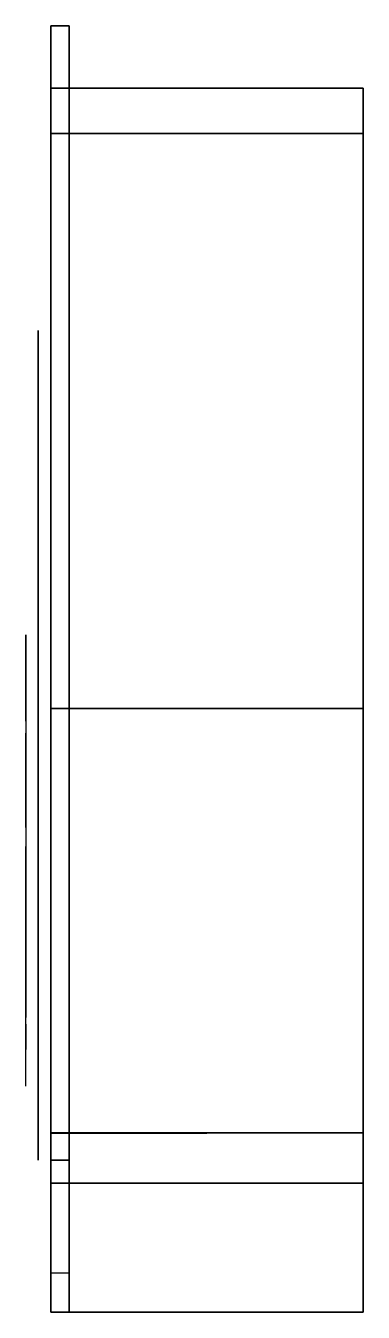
# Model space of a CAD drawing. Extents: x -3 to 34, y -140 to 0.
import ezdxf

# ---------------------------------------------------------------- set-up
doc = ezdxf.new("R2010")
doc.units = 0
doc.header["$MEASUREMENT"] = 0
for name, color, linetype in [('ACESSORIOS', 1, 'Continuous'), ('CINZA', 9, 'Continuous'), ('PRETO', 28, 'Continuous')]:
    doc.layers.add(name, color=color, linetype=linetype)

msp = doc.modelspace()

# ---------------------------------------------------------------- linework, layer by layer
for p, q in [((0, 0, 67.64), (0, -6.78, 12.18)), ((0, -6.78, 12.18), (34, -6.78, 12.18)), ((2, -6.78, 14.18), (34, -6.78, 14.18)), ((34, -6.78, 14.18), (34, -6.78, 12.18)), ((0, -11.71, 124.26), (34, -11.71, 124.26)), ((2, -11.71, 122.26), (34, -11.71, 122.26)), ((0, -74.16), (34, -74.16)), ((0, -120.21, 124.26), (34, -120.21, 124.26)), ((0, -125.7, 19.27), (34, -125.7, 19.27)), ((0, -125.7, 19.27), (0, -125.7, 46.69)), ((2, -125.7, 46.69), (2, -125.7, 21.27)), ((2, -125.7, 21.27), (34, -125.7, 21.27)), ((34, -125.7, 21.27), (34, -125.7, 19.27)), ((0, -139.71, 122.76), (34, -139.71, 122.76))]:
    msp.add_line(p, q)
at = {"extrusion": (-1, 0, 0)}
for p, q in [((2, 0, 67.64), (2, -6.78, 14.18)), ((0, -6.78, 12.18), (0, -74.16)), ((2, -6.78, 14.18), (2, -74.16, 2)), ((34, -6.78, 12.18), (34, -74.16)), ((34, -6.78, 14.18), (34, -74.16, 2)), ((0, -120.21, 124.26), (0, -11.71, 124.26)), ((0, -11.71, 102.75), (0, -11.71, 124.26)), ((0, -11.71, 124.26), (0, -11.71, 122.26)), ((2, -11.71, 102.75), (2, -11.71, 122.26)), ((34, -120.21, 124.26), (34, -11.71, 124.26)), ((34, -11.71, 124.26), (34, -11.71, 122.26)), ((34, -120.21, 122.26), (34, -11.71, 122.26)), ((0, -74.16), (0, -125.7, 19.27)), ((2, -74.16, 2), (2, -125.7, 21.27)), ((34, -74.16), (34, -125.7, 19.27)), ((34, -74.16, 2), (34, -125.7, 21.27)), ((2, -120.21, 120.76), (2, -139.71, 120.76)), ((34, -120.21, 124.26), (34, -120.21, 122.76)), ((34, -120.21, 122.76), (34, -139.71, 122.76)), ((34, -120.21, 120.76), (34, -139.71, 120.76)), ((0, -135.44, 87.17), (0, -123.21, 80.11)), ((0, -123.21, 80.11), (0, -123.21, 54.01)), ((0, -123.21, 54.01), (0, -125.7, 46.69)), ((2, -135.44, 87.17), (2, -123.21, 80.11)), ((2, -123.21, 80.11), (2, -123.21, 54.01)), ((2, -123.21, 54.01), (2, -125.7, 46.69)), ((0, -139.71, 103.11), (0, -135.44, 87.17)), ((2, -139.71, 103.11), (2, -135.44, 87.17)), ((0, -139.71, 103.11), (0, -139.71, 122.76)), ((2, -139.71, 103.11), (2, -139.71, 120.76))]:
    msp.add_line(p, q, dxfattribs=at)
at = {"extrusion": (0, -1, 0)}
for p, q in [((34, -120.21, 120.76), (2, -120.21, 120.76)), ((34, -120.21, 122.76), (34, -120.21, 120.76)), ((34, -139.71, 120.76), (2, -139.71, 120.76)), ((34, -139.71, 122.76), (34, -139.71, 120.76))]:
    msp.add_line(p, q, dxfattribs=at)
at = {"layer": 'ACESSORIOS'}
for points in [[(0, 0, 67.64), (0, -6.78, 12.18), (0, -74.16), (0, -123.21, 54.01)], [(0, -11.71, 102.75), (0, 0, 67.64), (0, -123.21, 54.01), (0, -123.21, 80.11)], [(0, -11.71, 102.75), (0, 0, 67.64), (2, 0, 67.64), (2, -11.71, 102.75)], [(2, 0, 67.64), (0, 0, 67.64), (0, -6.78, 12.18), (2, -6.78, 14.18)], [(2, -11.71, 102.75), (2, 0, 67.64), (2, -123.21, 54.01), (2, -123.21, 80.11)], [(2, 0, 67.64), (2, -6.78, 14.18), (2, -74.16, 2), (2, -123.21, 54.01)], [(0, -74.16), (0, -6.78, 12.18), (34, -6.78, 12.18), (34, -74.16)], [(0, -6.78, 12.18), (34, -6.78, 12.18), (34, -6.78, 14.18), (2, -6.78, 14.18)], [(2, -74.16, 2), (34, -74.16, 2), (34, -6.78, 14.18), (2, -6.78, 14.18)], [(34, -74.16), (34, -74.16, 2), (34, -6.78, 14.18), (34, -6.78, 12.18)], [(0, -11.71, 124.26), (0, -11.71, 102.75), (0, -123.21, 80.11), (0, -120.21, 124.26)], [(0, -11.71, 124.26), (2, -11.71, 122.26), (34, -11.71, 122.26), (34, -11.71, 124.26)], [(0, -11.71, 124.26), (0, -11.71, 102.75), (2, -11.71, 102.75), (2, -11.71, 122.26)], [(0, -120.21, 124.26), (34, -120.21, 124.26), (34, -11.71, 124.26), (0, -11.71, 124.26)], [(2, -11.71, 102.75), (2, -11.71, 122.26), (2, -120.21, 120.76), (2, -123.21, 80.11)], [(34, -120.21, 124.26), (34, -120.21, 122.26), (34, -11.71, 122.26), (34, -11.71, 124.26)], [(0, -125.7, 19.27), (0, -74.16), (34, -74.16), (34, -125.7, 19.27)], [(0, -74.16), (0, -125.7, 19.27), (0, -125.7, 46.69), (0, -123.21, 54.01)], [(2, -125.7, 21.27), (2, -74.16, 2), (34, -74.16, 2), (34, -125.7, 21.27)], [(2, -74.16, 2), (2, -125.7, 21.27), (2, -125.7, 46.69), (2, -123.21, 54.01)], [(34, -125.7, 19.27), (34, -125.7, 21.27), (34, -74.16, 2), (34, -74.16)], [(0, -139.71, 122.76), (0, -120.31, 122.76), (34, -120.21, 122.76), (34, -139.71, 122.76)], [(0, -120.21, 124.26), (0, -120.31, 122.76), (34, -120.21, 122.76), (34, -120.21, 124.26)], [(0, -121.71, 102.18), (0, -139.71, 103.11), (0, -139.71, 122.76), (0, -120.31, 122.76)], [(2, -139.71, 120.76), (2, -120.21, 120.76), (34, -120.21, 120.76), (34, -139.71, 120.76)], [(2, -139.71, 103.11), (2, -139.71, 120.76), (2, -120.21, 120.76), (2, -121.71, 100.43)], [(34, -139.71, 122.76), (34, -139.71, 120.76), (34, -120.21, 120.76), (34, -120.21, 122.76)], [(0, -123.21, 80.11), (0, -135.44, 87.17), (0, -139.71, 103.11), (0, -121.71, 102.18)], [(2, -123.21, 80.11), (2, -135.44, 87.17), (2, -139.71, 103.11), (2, -121.71, 100.43)], [(0, -125.7, 46.69), (2, -125.7, 46.69), (2, -123.21, 54.01), (0, -123.21, 54.01)], [(0, -123.21, 54.01), (0, -123.21, 80.11), (2, -123.21, 80.11), (2, -123.21, 54.01)], [(0, -135.44, 87.17), (2, -135.44, 87.17), (2, -123.21, 80.11), (0, -123.21, 80.11)], [(0, -125.7, 19.27), (2, -125.7, 21.27), (34, -125.7, 21.27), (34, -125.7, 19.27)], [(0, -125.7, 19.27), (2, -125.7, 21.27), (2, -125.7, 46.69), (0, -125.7, 46.69)], [(0, -135.44, 87.17), (2, -135.44, 87.17), (2, -139.71, 103.11), (0, -139.71, 103.11)], [(0, -139.71, 103.11), (2, -139.71, 103.11), (2, -139.71, 120.76), (0, -139.71, 122.76)], [(0, -139.71, 122.76), (2, -139.71, 120.76), (34, -139.71, 120.76), (34, -139.71, 122.76)]]:
    msp.add_3dface(points, dxfattribs=at)
at = {"layer": 'CINZA'}
for points in [[(-2.72, -70.62, 48.2), (-2.72, -74.54, 48.2), (-2.72, -70.08, 34.14), (-2.72, -66.14, 34.14)], [(-2.72, -83.15, 48.2), (-2.72, -87.07, 48.2), (-2.72, -82.6, 34.14), (-2.72, -78.66, 34.14)], [(-2.72, -93.97, 44.38), (-2.72, -97.89, 44.38), (-2.72, -94.64, 34.14), (-2.72, -90.7, 34.14)], [(-2.72, -98.89, 44.38), (-2.72, -102.83, 44.38), (-2.72, -99.57, 34.14), (-2.72, -95.63, 34.14)]]:
    msp.add_3dface(points, dxfattribs=at)
for points, invisible_edges in [([(-2.72, -71.41, 38.35), (-2.72, -71.85, 38.35), (-2.72, -71.24, 34.37), (-2.72, -70.33, 34.93)], 3), ([(-2.72, -73.21, 37.06), (-2.72, -71.85, 38.35), (-2.72, -71.24, 34.37), (-2.72, -74.46, 33.73)], 10), ([(-2.72, -73.04, 40.96), (-2.72, -71.85, 38.35), (-2.72, -71.41, 38.35), (-2.72, -73.13, 43.72)], 10), ([(-2.72, -73.13, 43.72), (-2.72, -76.83, 44.5), (-2.72, -74.88, 41.38), (-2.72, -73.04, 40.96)], 10), ([(-2.72, -74.26, 37.55), (-2.72, -73.21, 37.06), (-2.72, -74.46, 33.73), (-2.72, -77.24, 35.44)], 10), ([(-2.72, -75.06, 38.5), (-2.72, -74.26, 37.55), (-2.72, -77.24, 35.44), (-2.72, -78.94, 38.17)], 10), ([(-2.72, -74.88, 41.38), (-2.72, -75.53, 39.96), (-2.72, -79.84, 41.67), (-2.72, -76.83, 44.5)], 10), ([(-2.72, -75.53, 39.96), (-2.72, -75.06, 38.5), (-2.72, -78.94, 38.17), (-2.72, -79.84, 41.67)], 10), ([(-2.72, -85, 37.46), (-2.72, -85.21, 35.25), (-2.72, -89.53, 37.04), (-2.72, -89.13, 38)], 10), ([(-2.72, -87.34, 44.38), (-2.72, -91.26, 44.38), (-2.72, -89.13, 38), (-2.72, -85, 37.46)], 4), ([(-2.72, -85.21, 35.25), (-2.72, -88.01, 34.21), (-2.72, -90.6, 37.04), (-2.72, -89.53, 37.04)], 10), ([(-2.72, -88.01, 34.21), (-2.72, -91.07, 35.31), (-2.72, -91.92, 37.97), (-2.72, -90.6, 37.04)], 10), ([(-2.72, -102.45, 43.22), (-2.72, -104.07, 44.14), (-2.72, -102.8, 41.42), (-2.72, -101.58, 40.44)], 10), ([(-2.72, -104.49, 40.44), (-2.72, -108.43, 40.44), (-2.72, -106.3, 34.14), (-2.72, -102.36, 34.14)], 1), ([(-2.72, -104.07, 44.14), (-2.72, -107.7, 44.28), (-2.72, -104.45, 40.98), (-2.72, -102.8, 41.42)], 10), ([(-2.72, -104.45, 40.98), (-2.72, -104.49, 40.44), (-2.72, -109.08, 43.01), (-2.72, -107.7, 44.28)], 10), ([(-2.72, -108.43, 40.44), (-2.72, -109.93, 41.5), (-2.72, -111.39, 44.3), (-2.72, -104.49, 40.44)], 10), ([(-2.72, -111.1, 40.06), (-2.72, -115.16, 40.44), (-2.72, -113.02, 34.14), (-2.72, -109.1, 34.14)], 1), ([(-2.72, -109.93, 41.5), (-2.72, -111.18, 40.98), (-2.72, -114.62, 43.87), (-2.72, -111.39, 44.3)], 10), ([(-2.72, -111.18, 40.98), (-2.72, -111.1, 40.06), (-2.72, -115.16, 40.44), (-2.72, -114.62, 43.87)], 10)]:
    msp.add_3dface(points, dxfattribs=dict(at, invisible_edges=invisible_edges))
at = {"layer": 'PRETO'}
for points in [[(-1.36, -123.21, 54.01), (-1.36, -123.21, 23.9), (-1.36, -33.08, 23.9), (-1.36, -33.08, 54.01)], [(0, -123.21, 54.01), (0, -123.21, 23.9), (0, -33.08, 23.9), (0, -33.08, 54.01)]]:
    msp.add_3dface(points, dxfattribs=at)

doc.saveas('drawing.dxf')
